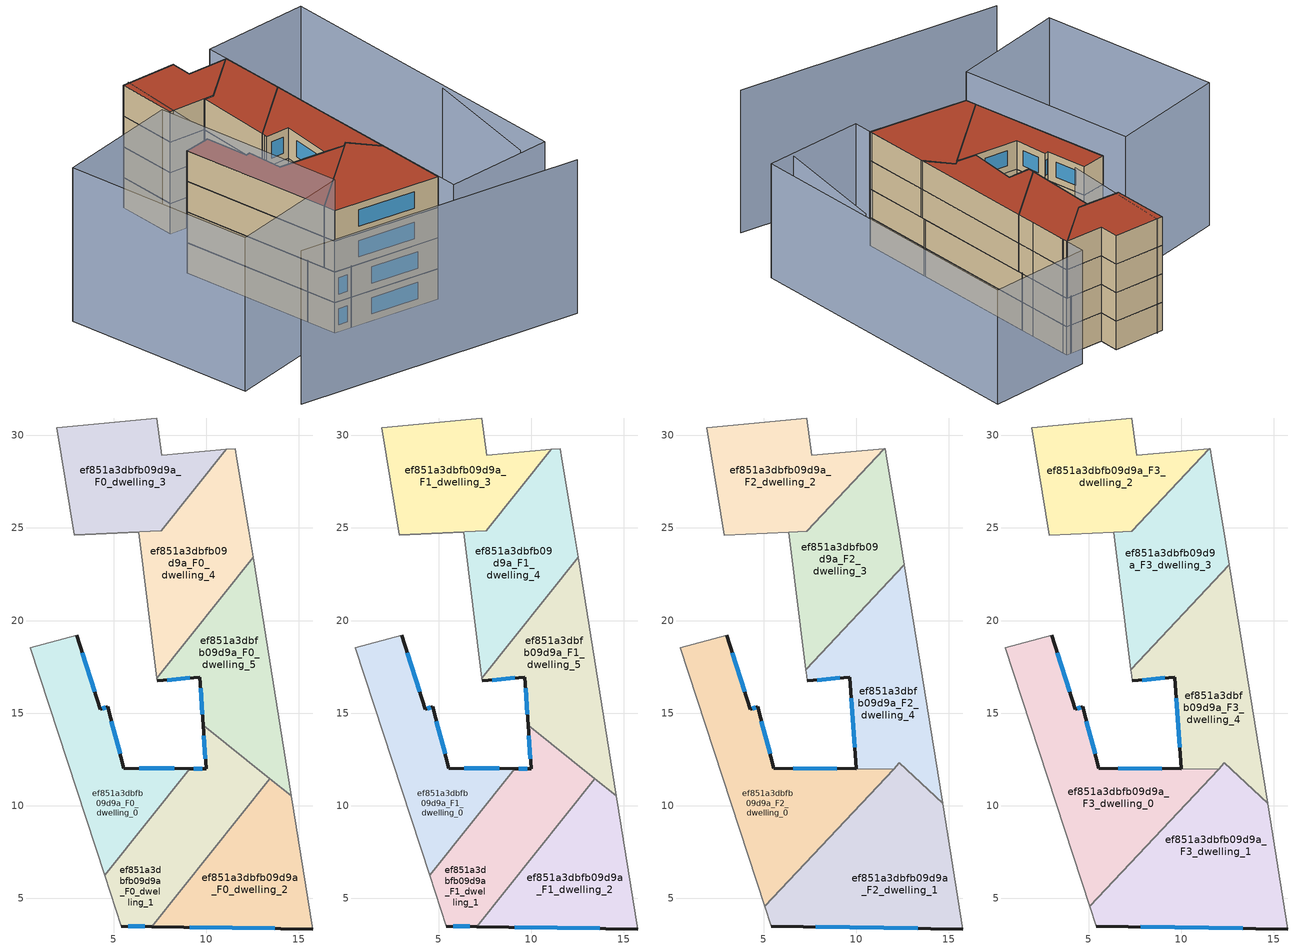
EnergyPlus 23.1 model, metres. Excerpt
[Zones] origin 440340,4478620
ef851a3dbfb09d9a_F0_dwelling_0
 floor ground (EU_floor_Construction): 4.51,6.23 9.11,12 5.55,12.03 4.67,15.33 4.28,15.2 3,19.2 0.5,18.54 z0
 wall outside (EU_wall_Construction): 3,19.2 4.28,15.2 4.67,15.33 5.55,12.03 9.11,12 z0:3
 wall adiabatic (EU_wall_Construction): 4.51,6.23 0.5,18.54 3,19.2 z0:3
 wall to ef851a3dbfb09d9a_F0_dwelling_1 (EU_wall_Construction): 9.11,12 4.51,6.23 z0:3
 window (EU_Window_Construction): 4.88,14.56 5.34,12.8 / 6.38,12.02 8.27,12.01 / 3.3,18.26 3.98,16.14 / 4.37,15.23 4.58,15.3 z0.7:2.3
ef851a3dbfb09d9a_F0_dwelling_1
 floor ground (EU_floor_Construction): 7.07,3.47 13.43,11.46 9.83,14.33 10,11.99 9.11,12 4.51,6.23 5.4,3.49 z0
 wall outside (EU_wall_Construction): 7.07,3.47 5.4,3.49 / 9.11,12 10,11.99 9.83,14.33 z0:3
 wall adiabatic (EU_wall_Construction): 5.4,3.49 4.51,6.23 z0:3
 wall to ef851a3dbfb09d9a_F0_dwelling_2 (EU_wall_Construction): 13.43,11.46 7.07,3.47 z0:3
 wall to ef851a3dbfb09d9a_F0_dwelling_5 (EU_wall_Construction): 9.83,14.33 13.43,11.46 z0:3
 window (EU_Window_Construction): 6.68,3.47 5.79,3.49 / 9.31,12 9.79,12 / 9.96,12.54 9.87,13.78 z0.7:2.3
ef851a3dbfb09d9a_F0_dwelling_2
 floor ground (EU_floor_Construction): 15.74,3.33 14.59,10.54 13.43,11.46 7.07,3.47 z0
 wall outside (EU_wall_Construction): 15.74,3.33 7.07,3.47 z0:3
 wall adiabatic (EU_wall_Construction): 14.59,10.54 15.74,3.33 z0:3
 wall to ef851a3dbfb09d9a_F0_dwelling_5 (EU_wall_Construction): 13.43,11.46 14.59,10.54 z0:3
 window (EU_Window_Construction): 13.71,3.37 9.1,3.44 z0.7:2.3
ef851a3dbfb09d9a_F0_dwelling_3
 floor ground (EU_floor_Construction): 7.58,24.84 11.09,29.24 7.6,28.93 7.32,30.94 1.94,30.41 2.86,24.62 z0
 wall adiabatic (EU_wall_Construction): 7.32,30.94 7.6,28.93 11.09,29.24 7.58,24.84 2.86,24.62 1.94,30.41 7.32,30.94 z0:3
ef851a3dbfb09d9a_F0_dwelling_4
 floor ground (EU_floor_Construction): 7.34,16.89 12.54,23.43 12.3,24.89 11.66,28.73 11.57,29.29 11.09,29.24 7.58,24.84 2.86,24.62 6.36,24.78 z0
 wall adiabatic (EU_wall_Construction): 7.34,16.89 6.36,24.78 2.86,24.62 7.58,24.84 11.09,29.24 11.57,29.29 11.66,28.73 12.3,24.89 12.54,23.43 z0:3
 wall to ef851a3dbfb09d9a_F0_dwelling_5 (EU_wall_Construction): 12.54,23.43 7.33,16.89 z0:3
ef851a3dbfb09d9a_F0_dwelling_5
 floor ground (EU_floor_Construction): 14.59,10.54 12.54,23.43 7.33,16.89 7.35,16.73 9.65,16.95 9.83,14.33 z0
 wall outside (EU_wall_Construction): 9.83,14.33 9.65,16.95 7.35,16.73 z0:3
 wall adiabatic (EU_wall_Construction): 12.54,23.43 14.59,10.54 / 7.35,16.73 7.34,16.89 z0:3
 window (EU_Window_Construction): 9.79,14.94 9.69,16.34 / 9.11,16.9 7.89,16.78 z0.7:2.3
ef851a3dbfb09d9a_F1_dwelling_0
 floor to ef851a3dbfb09d9a_F0_dwelling_0 (EU_floor_Construction): 4.51,6.23 9.11,12 5.55,12.03 4.67,15.33 4.28,15.2 3,19.2 0.5,18.54 z3
 wall outside (EU_wall_Construction): 3,19.2 4.28,15.2 4.67,15.33 5.55,12.03 9.11,12 z3:6
 wall adiabatic (EU_wall_Construction): 4.51,6.23 0.5,18.54 3,19.2 z3:6
 wall to ef851a3dbfb09d9a_F1_dwelling_1 (EU_wall_Construction): 9.11,12 4.51,6.23 z3:6
 window (EU_Window_Construction): 4.88,14.56 5.34,12.8 / 6.38,12.02 8.27,12.01 / 3.3,18.26 3.98,16.14 / 4.37,15.23 4.58,15.3 z3.7:5.3
ef851a3dbfb09d9a_F1_dwelling_1
 floor to ef851a3dbfb09d9a_F0_dwelling_1 (EU_floor_Construction): 7.07,3.47 13.43,11.46 9.83,14.33 10,11.99 9.11,12 4.51,6.23 5.4,3.49 z3
 wall outside (EU_wall_Construction): 7.07,3.47 5.4,3.49 / 9.11,12 10,11.99 9.83,14.33 z3:6
 wall adiabatic (EU_wall_Construction): 5.4,3.49 4.51,6.23 z3:6
 wall to ef851a3dbfb09d9a_F1_dwelling_2 (EU_wall_Construction): 13.43,11.46 7.07,3.47 z3:6
 wall to ef851a3dbfb09d9a_F1_dwelling_5 (EU_wall_Construction): 9.83,14.33 13.43,11.46 z3:6
 window (EU_Window_Construction): 6.68,3.47 5.79,3.49 / 9.31,12 9.79,12 / 9.96,12.54 9.87,13.78 z3.7:5.3
ef851a3dbfb09d9a_F1_dwelling_2
 floor to ef851a3dbfb09d9a_F0_dwelling_2 (EU_floor_Construction): 15.74,3.33 14.59,10.54 13.43,11.46 7.07,3.47 z3
 wall outside (EU_wall_Construction): 15.74,3.33 7.07,3.47 z3:6
 wall adiabatic (EU_wall_Construction): 14.59,10.54 15.74,3.33 z3:6
 wall to ef851a3dbfb09d9a_F1_dwelling_5 (EU_wall_Construction): 13.43,11.46 14.59,10.54 z3:6
 window (EU_Window_Construction): 13.71,3.37 9.1,3.44 z3.7:5.3
ef851a3dbfb09d9a_F1_dwelling_3
 floor to ef851a3dbfb09d9a_F0_dwelling_3 (EU_floor_Construction): 7.58,24.84 11.09,29.24 7.6,28.93 7.32,30.94 1.94,30.41 2.86,24.62 z3
 wall adiabatic (EU_wall_Construction): 7.32,30.94 7.6,28.93 11.09,29.24 7.58,24.84 2.86,24.62 1.94,30.41 7.32,30.94 z3:6
ef851a3dbfb09d9a_F1_dwelling_4
 floor to ef851a3dbfb09d9a_F0_dwelling_4 (EU_floor_Construction): 7.33,16.89 12.54,23.43 12.3,24.89 11.66,28.73 11.57,29.29 11.09,29.24 7.58,24.84 2.86,24.62 6.36,24.78 z3
 wall adiabatic (EU_wall_Construction): 7.34,16.89 6.36,24.78 2.86,24.62 7.58,24.84 11.09,29.24 11.57,29.29 11.66,28.73 12.3,24.89 12.54,23.43 z3:6
 wall to ef851a3dbfb09d9a_F1_dwelling_5 (EU_wall_Construction): 12.54,23.43 7.33,16.89 z3:6
ef851a3dbfb09d9a_F1_dwelling_5
 floor to ef851a3dbfb09d9a_F0_dwelling_5 (EU_floor_Construction): 14.59,10.54 12.54,23.43 7.33,16.89 7.35,16.73 9.65,16.95 9.83,14.33 z3
 wall outside (EU_wall_Construction): 9.83,14.33 9.65,16.95 7.35,16.73 z3:6
 wall adiabatic (EU_wall_Construction): 12.54,23.43 14.59,10.54 / 7.35,16.73 7.34,16.89 z3:6
 window (EU_Window_Construction): 9.79,14.94 9.69,16.34 / 9.11,16.9 7.89,16.78 z3.7:5.3
ef851a3dbfb09d9a_F2_dwelling_0
 floor to ef851a3dbfb09d9a_F1_dwelling_0 (EU_floor_Construction): 4.51,6.23 9.11,12 5.55,12.03 4.67,15.33 4.28,15.2 3,19.2 0.5,18.54 z6
 floor to ef851a3dbfb09d9a_F1_dwelling_1 (EU_floor_Construction): 5.05,4.57 12.01,11.97 9.11,12 4.51,6.23 z6
 wall outside (EU_wall_Construction): 3,19.2 4.28,15.2 4.67,15.33 5.55,12.03 10,11.99 z6:9
 wall adiabatic (EU_wall_Construction): 5.05,4.57 0.5,18.54 3,19.2 z6:9
 wall to ef851a3dbfb09d9a_F2_dwelling_1 (EU_wall_Construction): 12.02,11.97 5.05,4.57 z6:9
 wall to ef851a3dbfb09d9a_F2_dwelling_4 (EU_wall_Construction): 10,11.99 12.02,11.98 z6:9
 window (EU_Window_Construction): 3.3,18.26 3.98,16.14 / 4.37,15.23 4.58,15.3 / 4.88,14.56 5.34,12.8 / 6.59,12.02 8.95,12 z6.7:8.3
ef851a3dbfb09d9a_F2_dwelling_1
 floor to ef851a3dbfb09d9a_F1_dwelling_1 (EU_floor_Construction): 7.07,3.47 13.35,11.36 12.33,12.31 5.05,4.57 5.4,3.49 z6
 floor to ef851a3dbfb09d9a_F1_dwelling_2 (EU_floor_Construction): 15.74,3.33 14.66,10.13 13.35,11.36 7.07,3.47 z6
 wall outside (EU_wall_Construction): 15.74,3.33 5.4,3.49 z6:9
 wall adiabatic (EU_wall_Construction): 5.4,3.49 5.05,4.57 / 14.66,10.13 15.74,3.33 z6:9
 wall to ef851a3dbfb09d9a_F2_dwelling_4 (EU_wall_Construction): 12.33,12.31 14.66,10.13 / 12.02,11.98 12.34,12.31 z6:9
 window (EU_Window_Construction): 13.32,3.37 7.82,3.46 z6.7:8.3
ef851a3dbfb09d9a_F2_dwelling_2
 floor to ef851a3dbfb09d9a_F1_dwelling_3 (EU_floor_Construction): 8.88,26.47 11.09,29.24 7.6,28.93 7.32,30.94 1.94,30.41 2.86,24.62 7.33,24.83 z6
 floor to ef851a3dbfb09d9a_F1_dwelling_4 (EU_floor_Construction): 8.9,26.49 11.52,29.28 11.09,29.24 z6
 wall adiabatic (EU_wall_Construction): 6.35,24.78 2.86,24.62 1.94,30.41 7.32,30.94 7.6,28.93 11.52,29.28 z6:9
 wall to ef851a3dbfb09d9a_F2_dwelling_3 (EU_wall_Construction): 11.52,29.28 7.33,24.82 6.36,24.78 z6:9
ef851a3dbfb09d9a_F2_dwelling_3
 floor to ef851a3dbfb09d9a_F1_dwelling_5 (EU_floor_Construction): 9.94,20.17 12.61,23 12.54,23.43 z6
 floor to ef851a3dbfb09d9a_F1_dwelling_3 (EU_floor_Construction): 7.58,24.84 8.88,26.47 7.33,24.83 z6
 floor to ef851a3dbfb09d9a_F1_dwelling_4 (EU_floor_Construction): 9.94,20.17 12.54,23.43 12.3,24.89 11.66,28.73 11.57,29.29 11.52,29.28 8.9,26.49 7.58,24.84 7.53,24.84 7.33,24.82 6.36,24.78 7.28,17.33 z6
 wall adiabatic (EU_wall_Construction): 7.28,17.33 6.36,24.78 / 11.52,29.28 11.57,29.29 11.66,28.73 12.3,24.89 12.61,23 z6:9
 wall to ef851a3dbfb09d9a_F2_dwelling_4 (EU_wall_Construction): 12.61,23 7.28,17.33 z6:9
ef851a3dbfb09d9a_F2_dwelling_4
 floor to ef851a3dbfb09d9a_F1_dwelling_1 (EU_floor_Construction): 13.4,11.49 9.83,14.33 10,11.99 12.02,11.98 12.33,12.31 z6; 13.35,11.36 13.43,11.46 13.4,11.49 12.33,12.31 z6
 floor to ef851a3dbfb09d9a_F1_dwelling_5 (EU_floor_Construction): 14.59,10.54 12.61,23 9.94,20.17 7.34,16.89 7.35,16.73 9.65,16.95 9.83,14.33 z6
 floor to ef851a3dbfb09d9a_F1_dwelling_2 (EU_floor_Construction): 14.66,10.13 14.59,10.54 13.43,11.46 13.35,11.36 z6
 floor to ef851a3dbfb09d9a_F1_dwelling_4 (EU_floor_Construction): 7.51,17.58 7.32,17.03 7.34,16.89 9.94,20.17 z6; 7.32,17.03 7.51,17.58 7.28,17.33 7.32,17.05 z6
 wall outside (EU_wall_Construction): 10,11.99 9.65,16.95 7.35,16.73 z6:9
 wall adiabatic (EU_wall_Construction): 7.35,16.73 7.32,17.03 7.28,17.33 / 12.61,23 14.66,10.13 z6:9
 window (EU_Window_Construction): 9.92,13.15 9.73,15.79 / 9.11,16.9 7.89,16.78 z6.7:8.3
ef851a3dbfb09d9a_F3_dwelling_0
 floor to ef851a3dbfb09d9a_F2_dwelling_0 (EU_floor_Construction): 5.05,4.57 12.01,11.97 5.55,12.03 4.67,15.33 4.28,15.2 3,19.2 0.5,18.54 z9
 wall outside (EU_wall_Construction): 3,19.2 4.28,15.2 4.67,15.33 5.55,12.03 10,11.99 z9:12
 wall adiabatic (EU_wall_Construction): 5.05,4.57 0.5,18.54 3,19.2 z9:12
 wall to ef851a3dbfb09d9a_F3_dwelling_1 (EU_wall_Construction): 12.02,11.97 5.05,4.57 z9:12
 wall to ef851a3dbfb09d9a_F3_dwelling_4 (EU_wall_Construction): 10,11.99 12.02,11.98 z9:12
 window (EU_Window_Construction): 3.3,18.26 3.98,16.14 / 4.37,15.23 4.58,15.3 / 4.88,14.56 5.34,12.8 / 6.59,12.02 8.95,12 z9.7:11.3
 roof outside (EU_roof_Construction): 12.02,11.97 5.05,4.57 0.5,18.54 3,19.2 4.28,15.2 4.67,15.33 5.55,12.03 z12
ef851a3dbfb09d9a_F3_dwelling_1
 floor to ef851a3dbfb09d9a_F2_dwelling_1 (EU_floor_Construction): 15.74,3.33 14.66,10.13 12.33,12.31 5.05,4.57 5.4,3.49 z9
 wall outside (EU_wall_Construction): 15.74,3.33 5.4,3.49 z9:12
 wall adiabatic (EU_wall_Construction): 5.4,3.49 5.05,4.57 / 14.66,10.13 15.74,3.33 z9:12
 wall to ef851a3dbfb09d9a_F3_dwelling_4 (EU_wall_Construction): 12.33,12.31 14.66,10.13 / 12.02,11.98 12.34,12.31 z9:12
 window (EU_Window_Construction): 13.32,3.37 7.82,3.46 z9.7:11.3
 roof outside (EU_roof_Construction): 14.66,10.13 15.74,3.33 5.4,3.49 5.05,4.57 12.34,12.31 z12
ef851a3dbfb09d9a_F3_dwelling_2
 floor to ef851a3dbfb09d9a_F2_dwelling_2 (EU_floor_Construction): 7.33,24.82 11.52,29.28 7.6,28.93 7.32,30.94 1.94,30.41 2.86,24.62 z9
 wall adiabatic (EU_wall_Construction): 6.35,24.78 2.86,24.62 1.94,30.41 7.32,30.94 7.6,28.93 11.52,29.28 z9:12
 wall to ef851a3dbfb09d9a_F3_dwelling_3 (EU_wall_Construction): 11.52,29.28 7.33,24.82 6.36,24.78 z9:12
 roof outside (EU_roof_Construction): 11.52,29.28 7.33,24.82 2.86,24.62 1.94,30.41 7.32,30.94 7.6,28.93 z12
ef851a3dbfb09d9a_F3_dwelling_3
 floor to ef851a3dbfb09d9a_F2_dwelling_3 (EU_floor_Construction): 7.28,17.33 12.61,23 12.3,24.89 11.66,28.73 11.57,29.29 11.52,29.28 7.33,24.82 6.36,24.78 z9
 wall adiabatic (EU_wall_Construction): 7.28,17.33 6.36,24.78 / 11.52,29.28 11.57,29.29 11.66,28.73 12.3,24.89 12.61,23 z9:12
 wall to ef851a3dbfb09d9a_F3_dwelling_4 (EU_wall_Construction): 12.61,23 7.28,17.33 z9:12
 roof outside (EU_roof_Construction): 11.57,29.29 11.66,28.73 12.3,24.89 12.61,23 7.28,17.33 6.36,24.78 7.33,24.82 11.52,29.28 z12
ef851a3dbfb09d9a_F3_dwelling_4
 floor to ef851a3dbfb09d9a_F2_dwelling_4 (EU_floor_Construction): 14.66,10.13 12.61,23 7.28,17.33 7.32,17.03 7.35,16.73 9.65,16.95 10,11.99 12.02,11.98 12.33,12.31 z9
 wall outside (EU_wall_Construction): 10,11.99 9.65,16.95 7.35,16.73 z9:12
 wall adiabatic (EU_wall_Construction): 7.35,16.73 7.32,17.03 7.28,17.33 / 12.61,23 14.66,10.13 z9:12
 window (EU_Window_Construction): 9.92,13.15 9.73,15.79 / 9.11,16.9 7.89,16.78 z9.7:11.3
 roof outside (EU_roof_Construction): 12.61,23 14.66,10.13 12.34,12.31 12.02,11.98 10,11.99 9.65,16.95 7.35,16.73 7.32,17.03 7.28,17.33 z12
shading: 23.85,3.15 24.06,15.2 / 2.57,30.55 3.75,18.87 / 16.04,1.48 11.24,31.32 / 11.24,31.32 21.52,32.97 / 21.52,32.97 26.32,3.14 / 26.32,3.14 16.04,1.48 z0:12; -3.3,-4.6 24.2,-4.99 / -0.31,21.04 5.4,3.49 / 5.4,3.49 -6.1,-0.25 / -6.1,-0.25 -11.81,17.3 / -11.81,17.3 -0.31,21.04 z0:15
[Building]
EU S2 Campaign: North Axis=0; Terrain=City; Solar Distribution=FullExterior
[Site:Location]
Madrid: Latitude=40.5; Longitude=-3.5; Time Zone=1; Elevation=609
[SizingPeriod:WeatherFileDays]
AnnualSizingPeriod: Begin Month=1; Begin Day of Month=1; End Month=12; End Day of Month=31; Day of Week for Start Day=Monday; Use Weather File Daylight Saving Period=No; Use Weather File Rain and Snow Indicators=No
[MATERIAL]
EU_InternalMass_Material: Roughness=MediumRough; Thickness=0.1; Conductivity=1; Density=1800; Specific Heat=900; Thermal Absorptance=0.9; Solar Absorptance=0.7; Visible Absorptance=0.7
[MATERIAL:NOMASS] Roughness=MediumRough; Thermal Absorptance=0.9; Solar Absorptance=0.7; Visible Absorptance=0.7
Name | Thermal Resistance
EU_wall_NoMass | 0.419739
EU_roof_NoMass | 0.352165
EU_floor_NoMass | 0.608284
[WINDOWMATERIAL:SIMPLEGLAZINGSYSTEM]
EU_Window_SimpleGlazing: UFactor=4.8352; Solar Heat Gain Coefficient=0.85; Visible Transmittance=0.85
[CONSTRUCTION]
EU_wall_Construction: EU_wall_NoMass
EU_roof_Construction: EU_roof_NoMass
EU_floor_Construction: EU_floor_NoMass
EU_InternalMass_Construction: EU_InternalMass_Material
EU_Window_Construction: EU_Window_SimpleGlazing
[ZONE] Type=1; Multiplier=1; Ceiling Height=autocalculate; Floor Area=autocalculate; Part of Total Floor Area=Yes
Name | Volume
ef851a3dbfb09d9a_F0_dwelling_0 | 115.039
ef851a3dbfb09d9a_F1_dwelling_0 | 115.038
ef851a3dbfb09d9a_F2_dwelling_0 | 163.837
ef851a3dbfb09d9a_F3_dwelling_0 | 163.785
ef851a3dbfb09d9a_F0_dwelling_1; ef851a3dbfb09d9a_F1_dwelling_1 | 117.574
ef851a3dbfb09d9a_F2_dwelling_1 | 174.407
ef851a3dbfb09d9a_F3_dwelling_1 | 174.412
ef851a3dbfb09d9a_F0_dwelling_2; ef851a3dbfb09d9a_F1_dwelling_2 | 116.319
ef851a3dbfb09d9a_F2_dwelling_2 | 114.987
ef851a3dbfb09d9a_F3_dwelling_2 | 115.044
ef851a3dbfb09d9a_F0_dwelling_3; ef851a3dbfb09d9a_F1_dwelling_3 | 113.882
ef851a3dbfb09d9a_F2_dwelling_3 | 117.561
ef851a3dbfb09d9a_F3_dwelling_3 | 117.577
ef851a3dbfb09d9a_F0_dwelling_4 | 118.6875
ef851a3dbfb09d9a_F1_dwelling_4 | 118.724
ef851a3dbfb09d9a_F2_dwelling_4 | 126.994
ef851a3dbfb09d9a_F3_dwelling_4 | 127.006
ef851a3dbfb09d9a_F0_dwelling_5; ef851a3dbfb09d9a_F1_dwelling_5 | 116.309
[INTERNALMASS] Construction=EU_InternalMass_Construction
Name | Zone or ZoneList | Surface Area
ef851a3dbfb09d9a_F0_dwelling_0_EU_InternalMass | ef851a3dbfb09d9a_F0_dwelling_0 | 38.3462
ef851a3dbfb09d9a_F0_dwelling_1_EU_InternalMass | ef851a3dbfb09d9a_F0_dwelling_1 | 39.1926
ef851a3dbfb09d9a_F0_dwelling_2_EU_InternalMass | ef851a3dbfb09d9a_F0_dwelling_2 | 38.7734
ef851a3dbfb09d9a_F0_dwelling_3_EU_InternalMass | ef851a3dbfb09d9a_F0_dwelling_3 | 37.9692
ef851a3dbfb09d9a_F0_dwelling_4_EU_InternalMass | ef851a3dbfb09d9a_F0_dwelling_4 | 39.575
ef851a3dbfb09d9a_F0_dwelling_5_EU_InternalMass | ef851a3dbfb09d9a_F0_dwelling_5 | 38.7696
ef851a3dbfb09d9a_F1_dwelling_0_EU_InternalMass | ef851a3dbfb09d9a_F1_dwelling_0 | 38.3462
ef851a3dbfb09d9a_F1_dwelling_1_EU_InternalMass | ef851a3dbfb09d9a_F1_dwelling_1 | 39.1926
ef851a3dbfb09d9a_F1_dwelling_2_EU_InternalMass | ef851a3dbfb09d9a_F1_dwelling_2 | 38.7734
ef851a3dbfb09d9a_F1_dwelling_3_EU_InternalMass | ef851a3dbfb09d9a_F1_dwelling_3 | 37.9692
ef851a3dbfb09d9a_F1_dwelling_4_EU_InternalMass | ef851a3dbfb09d9a_F1_dwelling_4 | 39.575
ef851a3dbfb09d9a_F1_dwelling_5_EU_InternalMass | ef851a3dbfb09d9a_F1_dwelling_5 | 38.7696
ef851a3dbfb09d9a_F2_dwelling_0_EU_InternalMass | ef851a3dbfb09d9a_F2_dwelling_0 | 54.6115
ef851a3dbfb09d9a_F2_dwelling_1_EU_InternalMass | ef851a3dbfb09d9a_F2_dwelling_1 | 58.1376
ef851a3dbfb09d9a_F2_dwelling_2_EU_InternalMass | ef851a3dbfb09d9a_F2_dwelling_2 | 38.3463
ef851a3dbfb09d9a_F2_dwelling_3_EU_InternalMass | ef851a3dbfb09d9a_F2_dwelling_3 | 39.1912
ef851a3dbfb09d9a_F2_dwelling_4_EU_InternalMass | ef851a3dbfb09d9a_F2_dwelling_4 | 42.3339
ef851a3dbfb09d9a_F3_dwelling_0_EU_InternalMass | ef851a3dbfb09d9a_F3_dwelling_0 | 54.6115
ef851a3dbfb09d9a_F3_dwelling_1_EU_InternalMass | ef851a3dbfb09d9a_F3_dwelling_1 | 58.1376
ef851a3dbfb09d9a_F3_dwelling_2_EU_InternalMass | ef851a3dbfb09d9a_F3_dwelling_2 | 38.3463
ef851a3dbfb09d9a_F3_dwelling_3_EU_InternalMass | ef851a3dbfb09d9a_F3_dwelling_3 | 39.1912
ef851a3dbfb09d9a_F3_dwelling_4_EU_InternalMass | ef851a3dbfb09d9a_F3_dwelling_4 | 42.3339
[OTHEREQUIPMENT] Fuel Type=Electricity; Design Level Calculation Method=Watts/Area; Power per Zone Floor Area=1; Fraction Latent=0; Fraction Radiant=0; Fraction Lost=0; Carbon Dioxide Generation Rate=0; EndUse Subcategory=EU_Step8_InternalGains
Name | Zone or ZoneList or Space or SpaceList | Schedule
EU_Step8_InternalGain_ef851a3dbfb09d9a_F0_dwelling_0_f000 | ef851a3dbfb09d9a_F0_dwelling_0 | EU_Step8_GainSchedule_ef851a3dbfb09d9a_F0_dwelling_0_f000
EU_Step8_InternalGain_ef851a3dbfb09d9a_F0_dwelling_1_f000 | ef851a3dbfb09d9a_F0_dwelling_1 | EU_Step8_GainSchedule_ef851a3dbfb09d9a_F0_dwelling_1_f000
EU_Step8_InternalGain_ef851a3dbfb09d9a_F0_dwelling_2_f000 | ef851a3dbfb09d9a_F0_dwelling_2 | EU_Step8_GainSchedule_ef851a3dbfb09d9a_F0_dwelling_2_f000
EU_Step8_InternalGain_ef851a3dbfb09d9a_F0_dwelling_3_f000 | ef851a3dbfb09d9a_F0_dwelling_3 | EU_Step8_GainSchedule_ef851a3dbfb09d9a_F0_dwelling_3_f000
EU_Step8_InternalGain_ef851a3dbfb09d9a_F0_dwelling_4_f000 | ef851a3dbfb09d9a_F0_dwelling_4 | EU_Step8_GainSchedule_ef851a3dbfb09d9a_F0_dwelling_4_f000
EU_Step8_InternalGain_ef851a3dbfb09d9a_F0_dwelling_5_f000 | ef851a3dbfb09d9a_F0_dwelling_5 | EU_Step8_GainSchedule_ef851a3dbfb09d9a_F0_dwelling_5_f000
EU_Step8_InternalGain_ef851a3dbfb09d9a_F1_dwelling_0_f000 | ef851a3dbfb09d9a_F1_dwelling_0 | EU_Step8_GainSchedule_ef851a3dbfb09d9a_F1_dwelling_0_f000
EU_Step8_InternalGain_ef851a3dbfb09d9a_F1_dwelling_1_f000 | ef851a3dbfb09d9a_F1_dwelling_1 | EU_Step8_GainSchedule_ef851a3dbfb09d9a_F1_dwelling_1_f000
EU_Step8_InternalGain_ef851a3dbfb09d9a_F1_dwelling_2_f000 | ef851a3dbfb09d9a_F1_dwelling_2 | EU_Step8_GainSchedule_ef851a3dbfb09d9a_F1_dwelling_2_f000
EU_Step8_InternalGain_ef851a3dbfb09d9a_F1_dwelling_3_f000 | ef851a3dbfb09d9a_F1_dwelling_3 | EU_Step8_GainSchedule_ef851a3dbfb09d9a_F1_dwelling_3_f000
EU_Step8_InternalGain_ef851a3dbfb09d9a_F1_dwelling_4_f000 | ef851a3dbfb09d9a_F1_dwelling_4 | EU_Step8_GainSchedule_ef851a3dbfb09d9a_F1_dwelling_4_f000
EU_Step8_InternalGain_ef851a3dbfb09d9a_F1_dwelling_5_f000 | ef851a3dbfb09d9a_F1_dwelling_5 | EU_Step8_GainSchedule_ef851a3dbfb09d9a_F1_dwelling_5_f000
EU_Step8_InternalGain_ef851a3dbfb09d9a_F2_dwelling_0_f000 | ef851a3dbfb09d9a_F2_dwelling_0 | EU_Step8_GainSchedule_ef851a3dbfb09d9a_F2_dwelling_0_f000
EU_Step8_InternalGain_ef851a3dbfb09d9a_F2_dwelling_1_f000 | ef851a3dbfb09d9a_F2_dwelling_1 | EU_Step8_GainSchedule_ef851a3dbfb09d9a_F2_dwelling_1_f000
EU_Step8_InternalGain_ef851a3dbfb09d9a_F2_dwelling_2_f000 | ef851a3dbfb09d9a_F2_dwelling_2 | EU_Step8_GainSchedule_ef851a3dbfb09d9a_F2_dwelling_2_f000
EU_Step8_InternalGain_ef851a3dbfb09d9a_F2_dwelling_3_f000 | ef851a3dbfb09d9a_F2_dwelling_3 | EU_Step8_GainSchedule_ef851a3dbfb09d9a_F2_dwelling_3_f000
EU_Step8_InternalGain_ef851a3dbfb09d9a_F2_dwelling_4_f000 | ef851a3dbfb09d9a_F2_dwelling_4 | EU_Step8_GainSchedule_ef851a3dbfb09d9a_F2_dwelling_4_f000
EU_Step8_InternalGain_ef851a3dbfb09d9a_F3_dwelling_0_f000 | ef851a3dbfb09d9a_F3_dwelling_0 | EU_Step8_GainSchedule_ef851a3dbfb09d9a_F3_dwelling_0_f000
EU_Step8_InternalGain_ef851a3dbfb09d9a_F3_dwelling_1_f000 | ef851a3dbfb09d9a_F3_dwelling_1 | EU_Step8_GainSchedule_ef851a3dbfb09d9a_F3_dwelling_1_f000
EU_Step8_InternalGain_ef851a3dbfb09d9a_F3_dwelling_2_f000 | ef851a3dbfb09d9a_F3_dwelling_2 | EU_Step8_GainSchedule_ef851a3dbfb09d9a_F3_dwelling_2_f000
EU_Step8_InternalGain_ef851a3dbfb09d9a_F3_dwelling_3_f000 | ef851a3dbfb09d9a_F3_dwelling_3 | EU_Step8_GainSchedule_ef851a3dbfb09d9a_F3_dwelling_3_f000
EU_Step8_InternalGain_ef851a3dbfb09d9a_F3_dwelling_4_f000 | ef851a3dbfb09d9a_F3_dwelling_4 | EU_Step8_GainSchedule_ef851a3dbfb09d9a_F3_dwelling_4_f000
[ZONEVENTILATION:DESIGNFLOWRATE] Schedule=EU_AlwaysOn; Design Flow Rate Calculation Method=AirChanges/Hour; Air Changes per Hour=0.703302; Ventilation Type=Natural; Fan Pressure Rise=0; Fan Total Efficiency=1; Constant Term Coefficient=1; Temperature Term Coefficient=0; Velocity Term Coefficient=0; Velocity Squared Term Coefficient=0; Minimum Indoor Temperature=-100; Maximum Indoor Temperature=100; Delta Temperature=-100; Minimum Outdoor Temperature=-100; Maximum Outdoor Temperature=100; Maximum Wind Speed=40
Name | Zone or ZoneList or Space or SpaceList
EU_ConstantAir_ef851a3dbfb09d9a_F0_dwelling_0 | ef851a3dbfb09d9a_F0_dwelling_0
EU_ConstantAir_ef851a3dbfb09d9a_F0_dwelling_1 | ef851a3dbfb09d9a_F0_dwelling_1
EU_ConstantAir_ef851a3dbfb09d9a_F0_dwelling_2 | ef851a3dbfb09d9a_F0_dwelling_2
EU_ConstantAir_ef851a3dbfb09d9a_F0_dwelling_3 | ef851a3dbfb09d9a_F0_dwelling_3
EU_ConstantAir_ef851a3dbfb09d9a_F0_dwelling_4 | ef851a3dbfb09d9a_F0_dwelling_4
EU_ConstantAir_ef851a3dbfb09d9a_F0_dwelling_5 | ef851a3dbfb09d9a_F0_dwelling_5
EU_ConstantAir_ef851a3dbfb09d9a_F1_dwelling_0 | ef851a3dbfb09d9a_F1_dwelling_0
EU_ConstantAir_ef851a3dbfb09d9a_F1_dwelling_1 | ef851a3dbfb09d9a_F1_dwelling_1
EU_ConstantAir_ef851a3dbfb09d9a_F1_dwelling_2 | ef851a3dbfb09d9a_F1_dwelling_2
EU_ConstantAir_ef851a3dbfb09d9a_F1_dwelling_3 | ef851a3dbfb09d9a_F1_dwelling_3
EU_ConstantAir_ef851a3dbfb09d9a_F1_dwelling_4 | ef851a3dbfb09d9a_F1_dwelling_4
EU_ConstantAir_ef851a3dbfb09d9a_F1_dwelling_5 | ef851a3dbfb09d9a_F1_dwelling_5
EU_ConstantAir_ef851a3dbfb09d9a_F2_dwelling_0 | ef851a3dbfb09d9a_F2_dwelling_0
EU_ConstantAir_ef851a3dbfb09d9a_F2_dwelling_1 | ef851a3dbfb09d9a_F2_dwelling_1
EU_ConstantAir_ef851a3dbfb09d9a_F2_dwelling_2 | ef851a3dbfb09d9a_F2_dwelling_2
EU_ConstantAir_ef851a3dbfb09d9a_F2_dwelling_3 | ef851a3dbfb09d9a_F2_dwelling_3
EU_ConstantAir_ef851a3dbfb09d9a_F2_dwelling_4 | ef851a3dbfb09d9a_F2_dwelling_4
EU_ConstantAir_ef851a3dbfb09d9a_F3_dwelling_0 | ef851a3dbfb09d9a_F3_dwelling_0
EU_ConstantAir_ef851a3dbfb09d9a_F3_dwelling_1 | ef851a3dbfb09d9a_F3_dwelling_1
EU_ConstantAir_ef851a3dbfb09d9a_F3_dwelling_2 | ef851a3dbfb09d9a_F3_dwelling_2
EU_ConstantAir_ef851a3dbfb09d9a_F3_dwelling_3 | ef851a3dbfb09d9a_F3_dwelling_3
EU_ConstantAir_ef851a3dbfb09d9a_F3_dwelling_4 | ef851a3dbfb09d9a_F3_dwelling_4
[HVACTEMPLATE:THERMOSTAT] Constant Heating Setpoint=20; Constant Cooling Setpoint=50
EU_HeatOnly_ef851a3dbfb09d9a_F0_dwelling_0; EU_HeatOnly_ef851a3dbfb09d9a_F0_dwelling_1; EU_HeatOnly_ef851a3dbfb09d9a_F0_dwelling_2; EU_HeatOnly_ef851a3dbfb09d9a_F0_dwelling_3; EU_HeatOnly_ef851a3dbfb09d9a_F0_dwelling_4; EU_HeatOnly_ef851a3dbfb09d9a_F0_dwelling_5; EU_HeatOnly_ef851a3dbfb09d9a_F1_dwelling_0; EU_HeatOnly_ef851a3dbfb09d9a_F1_dwelling_1; EU_HeatOnly_ef851a3dbfb09d9a_F1_dwelling_2; EU_HeatOnly_ef851a3dbfb09d9a_F1_dwelling_3; EU_HeatOnly_ef851a3dbfb09d9a_F1_dwelling_4; EU_HeatOnly_ef851a3dbfb09d9a_F1_dwelling_5; EU_HeatOnly_ef851a3dbfb09d9a_F2_dwelling_0; EU_HeatOnly_ef851a3dbfb09d9a_F2_dwelling_1; EU_HeatOnly_ef851a3dbfb09d9a_F2_dwelling_2; EU_HeatOnly_ef851a3dbfb09d9a_F2_dwelling_3; EU_HeatOnly_ef851a3dbfb09d9a_F2_dwelling_4; EU_HeatOnly_ef851a3dbfb09d9a_F3_dwelling_0; EU_HeatOnly_ef851a3dbfb09d9a_F3_dwelling_1; EU_HeatOnly_ef851a3dbfb09d9a_F3_dwelling_2; EU_HeatOnly_ef851a3dbfb09d9a_F3_dwelling_3; EU_HeatOnly_ef851a3dbfb09d9a_F3_dwelling_4
[HVACTEMPLATE:ZONE:IDEALLOADSAIRSYSTEM] System Availability Schedule=EU_AlwaysOn; Maximum Heating Supply Air Temperature=50; Minimum Cooling Supply Air Temperature=13; Maximum Heating Supply Air Humidity Ratio=0.0156; Minimum Cooling Supply Air Humidity Ratio=0.0077; Heating Limit=NoLimit; Cooling Limit=NoLimit; Heating Availability Schedule=EU_AlwaysOn; Cooling Availability Schedule=EU_CoolingOff; Dehumidification Control Type=ConstantSensibleHeatRatio; Cooling Sensible Heat Ratio=0.7; Dehumidification Setpoint=60; Humidification Control Type=None; Humidification Setpoint=30; Outdoor Air Method=None; Outdoor Air Flow Rate per Person=0.00944; Outdoor Air Flow Rate per Zone Floor Area=0; Outdoor Air Flow Rate per Zone=0; Demand Controlled Ventilation Type=None; Outdoor Air Economizer Type=NoEconomizer; Heat Recovery Type=None; Sensible Heat Recovery Effectiveness=0.7; Latent Heat Recovery Effectiveness=0.65
Name | Template Thermostat
ef851a3dbfb09d9a_F0_dwelling_0 | EU_HeatOnly_ef851a3dbfb09d9a_F0_dwelling_0
ef851a3dbfb09d9a_F0_dwelling_1 | EU_HeatOnly_ef851a3dbfb09d9a_F0_dwelling_1
ef851a3dbfb09d9a_F0_dwelling_2 | EU_HeatOnly_ef851a3dbfb09d9a_F0_dwelling_2
ef851a3dbfb09d9a_F0_dwelling_3 | EU_HeatOnly_ef851a3dbfb09d9a_F0_dwelling_3
ef851a3dbfb09d9a_F0_dwelling_4 | EU_HeatOnly_ef851a3dbfb09d9a_F0_dwelling_4
ef851a3dbfb09d9a_F0_dwelling_5 | EU_HeatOnly_ef851a3dbfb09d9a_F0_dwelling_5
ef851a3dbfb09d9a_F1_dwelling_0 | EU_HeatOnly_ef851a3dbfb09d9a_F1_dwelling_0
ef851a3dbfb09d9a_F1_dwelling_1 | EU_HeatOnly_ef851a3dbfb09d9a_F1_dwelling_1
ef851a3dbfb09d9a_F1_dwelling_2 | EU_HeatOnly_ef851a3dbfb09d9a_F1_dwelling_2
ef851a3dbfb09d9a_F1_dwelling_3 | EU_HeatOnly_ef851a3dbfb09d9a_F1_dwelling_3
ef851a3dbfb09d9a_F1_dwelling_4 | EU_HeatOnly_ef851a3dbfb09d9a_F1_dwelling_4
ef851a3dbfb09d9a_F1_dwelling_5 | EU_HeatOnly_ef851a3dbfb09d9a_F1_dwelling_5
ef851a3dbfb09d9a_F2_dwelling_0 | EU_HeatOnly_ef851a3dbfb09d9a_F2_dwelling_0
ef851a3dbfb09d9a_F2_dwelling_1 | EU_HeatOnly_ef851a3dbfb09d9a_F2_dwelling_1
ef851a3dbfb09d9a_F2_dwelling_2 | EU_HeatOnly_ef851a3dbfb09d9a_F2_dwelling_2
ef851a3dbfb09d9a_F2_dwelling_3 | EU_HeatOnly_ef851a3dbfb09d9a_F2_dwelling_3
ef851a3dbfb09d9a_F2_dwelling_4 | EU_HeatOnly_ef851a3dbfb09d9a_F2_dwelling_4
ef851a3dbfb09d9a_F3_dwelling_0 | EU_HeatOnly_ef851a3dbfb09d9a_F3_dwelling_0
ef851a3dbfb09d9a_F3_dwelling_1 | EU_HeatOnly_ef851a3dbfb09d9a_F3_dwelling_1
ef851a3dbfb09d9a_F3_dwelling_2 | EU_HeatOnly_ef851a3dbfb09d9a_F3_dwelling_2
ef851a3dbfb09d9a_F3_dwelling_3 | EU_HeatOnly_ef851a3dbfb09d9a_F3_dwelling_3
ef851a3dbfb09d9a_F3_dwelling_4 | EU_HeatOnly_ef851a3dbfb09d9a_F3_dwelling_4
[SIZING:ZONE] Zone Cooling Design Supply Air Temperature Input Method=SupplyAirTemperature; Zone Cooling Design Supply Air Temperature=13; Zone Heating Design Supply Air Temperature Input Method=SupplyAirTemperature; Zone Heating Design Supply Air Temperature=50; Zone Cooling Design Supply Air Humidity Ratio=0.008; Zone Heating Design Supply Air Humidity Ratio=0.008; Cooling Design Air Flow Method=DesignDay; Cooling Design Air Flow Rate=0; Cooling Minimum Air Flow per Zone Floor Area=0.000762; Cooling Minimum Air Flow=0; Cooling Minimum Air Flow Fraction=0.2; Heating Design Air Flow Method=DesignDay; Heating Design Air Flow Rate=0; Heating Maximum Air Flow per Zone Floor Area=0.002032; Heating Maximum Air Flow=0.141576; Heating Maximum Air Flow Fraction=0.3; Account for Dedicated Outdoor Air System=No; Dedicated Outdoor Air System Control Strategy=NeutralSupplyAir; Dedicated Outdoor Air Low Setpoint Temperature for Design=autosize; Dedicated Outdoor Air High Setpoint Temperature for Design=autosize; Zone Load Sizing Method=Sensible Load Only No Latent Load; Zone Latent Cooling Design Supply Air Humidity Ratio Input Method=HumidityRatioDifference; Zone Cooling Design Supply Air Humidity Ratio Difference=0.005; Zone Latent Heating Design Supply Air Humidity Ratio Input Method=HumidityRatioDifference; Zone Humidification Design Supply Air Humidity Ratio Difference=0.005
ef851a3dbfb09d9a_F0_dwelling_0; ef851a3dbfb09d9a_F0_dwelling_1; ef851a3dbfb09d9a_F0_dwelling_2; ef851a3dbfb09d9a_F0_dwelling_3; ef851a3dbfb09d9a_F0_dwelling_4; ef851a3dbfb09d9a_F0_dwelling_5; ef851a3dbfb09d9a_F1_dwelling_0; ef851a3dbfb09d9a_F1_dwelling_1; ef851a3dbfb09d9a_F1_dwelling_2; ef851a3dbfb09d9a_F1_dwelling_3; ef851a3dbfb09d9a_F1_dwelling_4; ef851a3dbfb09d9a_F1_dwelling_5; ef851a3dbfb09d9a_F2_dwelling_0; ef851a3dbfb09d9a_F2_dwelling_1; ef851a3dbfb09d9a_F2_dwelling_2; ef851a3dbfb09d9a_F2_dwelling_3; ef851a3dbfb09d9a_F2_dwelling_4; ef851a3dbfb09d9a_F3_dwelling_0; ef851a3dbfb09d9a_F3_dwelling_1; ef851a3dbfb09d9a_F3_dwelling_2; ef851a3dbfb09d9a_F3_dwelling_3; ef851a3dbfb09d9a_F3_dwelling_4
[SCHEDULE:CONSTANT]
Name | Hourly Value
EU_AlwaysOn | 1
EU_CoolingOff | 0
[SCHEDULE:FILE] Column Number=1; Rows to Skip at Top=0; Number of Hours of Data=8760; Column Separator=Comma; Interpolate to Timestep=No; Minutes per Item=60; Adjust Schedule for Daylight Savings=Yes
Name | File
EU_Step8_GainSchedule_ef851a3dbfb09d9a_F0_dwelling_0_f000 | ../../schedules/ef851a3dbfb09d9a/ef851a3dbfb09d9a_F0_dwelling_0_f000_gain.csv
EU_Step8_GainSchedule_ef851a3dbfb09d9a_F0_dwelling_1_f000 | ../../schedules/ef851a3dbfb09d9a/ef851a3dbfb09d9a_F0_dwelling_1_f000_gain.csv
EU_Step8_GainSchedule_ef851a3dbfb09d9a_F0_dwelling_2_f000 | ../../schedules/ef851a3dbfb09d9a/ef851a3dbfb09d9a_F0_dwelling_2_f000_gain.csv
EU_Step8_GainSchedule_ef851a3dbfb09d9a_F0_dwelling_3_f000 | ../../schedules/ef851a3dbfb09d9a/ef851a3dbfb09d9a_F0_dwelling_3_f000_gain.csv
EU_Step8_GainSchedule_ef851a3dbfb09d9a_F0_dwelling_4_f000 | ../../schedules/ef851a3dbfb09d9a/ef851a3dbfb09d9a_F0_dwelling_4_f000_gain.csv
EU_Step8_GainSchedule_ef851a3dbfb09d9a_F0_dwelling_5_f000 | ../../schedules/ef851a3dbfb09d9a/ef851a3dbfb09d9a_F0_dwelling_5_f000_gain.csv
EU_Step8_GainSchedule_ef851a3dbfb09d9a_F1_dwelling_0_f000 | ../../schedules/ef851a3dbfb09d9a/ef851a3dbfb09d9a_F1_dwelling_0_f000_gain.csv
EU_Step8_GainSchedule_ef851a3dbfb09d9a_F1_dwelling_1_f000 | ../../schedules/ef851a3dbfb09d9a/ef851a3dbfb09d9a_F1_dwelling_1_f000_gain.csv
EU_Step8_GainSchedule_ef851a3dbfb09d9a_F1_dwelling_2_f000 | ../../schedules/ef851a3dbfb09d9a/ef851a3dbfb09d9a_F1_dwelling_2_f000_gain.csv
EU_Step8_GainSchedule_ef851a3dbfb09d9a_F1_dwelling_3_f000 | ../../schedules/ef851a3dbfb09d9a/ef851a3dbfb09d9a_F1_dwelling_3_f000_gain.csv
EU_Step8_GainSchedule_ef851a3dbfb09d9a_F1_dwelling_4_f000 | ../../schedules/ef851a3dbfb09d9a/ef851a3dbfb09d9a_F1_dwelling_4_f000_gain.csv
EU_Step8_GainSchedule_ef851a3dbfb09d9a_F1_dwelling_5_f000 | ../../schedules/ef851a3dbfb09d9a/ef851a3dbfb09d9a_F1_dwelling_5_f000_gain.csv
EU_Step8_GainSchedule_ef851a3dbfb09d9a_F2_dwelling_0_f000 | ../../schedules/ef851a3dbfb09d9a/ef851a3dbfb09d9a_F2_dwelling_0_f000_gain.csv
EU_Step8_GainSchedule_ef851a3dbfb09d9a_F2_dwelling_1_f000 | ../../schedules/ef851a3dbfb09d9a/ef851a3dbfb09d9a_F2_dwelling_1_f000_gain.csv
EU_Step8_GainSchedule_ef851a3dbfb09d9a_F2_dwelling_2_f000 | ../../schedules/ef851a3dbfb09d9a/ef851a3dbfb09d9a_F2_dwelling_2_f000_gain.csv
EU_Step8_GainSchedule_ef851a3dbfb09d9a_F2_dwelling_3_f000 | ../../schedules/ef851a3dbfb09d9a/ef851a3dbfb09d9a_F2_dwelling_3_f000_gain.csv
EU_Step8_GainSchedule_ef851a3dbfb09d9a_F2_dwelling_4_f000 | ../../schedules/ef851a3dbfb09d9a/ef851a3dbfb09d9a_F2_dwelling_4_f000_gain.csv
EU_Step8_GainSchedule_ef851a3dbfb09d9a_F3_dwelling_0_f000 | ../../schedules/ef851a3dbfb09d9a/ef851a3dbfb09d9a_F3_dwelling_0_f000_gain.csv
EU_Step8_GainSchedule_ef851a3dbfb09d9a_F3_dwelling_1_f000 | ../../schedules/ef851a3dbfb09d9a/ef851a3dbfb09d9a_F3_dwelling_1_f000_gain.csv
EU_Step8_GainSchedule_ef851a3dbfb09d9a_F3_dwelling_2_f000 | ../../schedules/ef851a3dbfb09d9a/ef851a3dbfb09d9a_F3_dwelling_2_f000_gain.csv
EU_Step8_GainSchedule_ef851a3dbfb09d9a_F3_dwelling_3_f000 | ../../schedules/ef851a3dbfb09d9a/ef851a3dbfb09d9a_F3_dwelling_3_f000_gain.csv
EU_Step8_GainSchedule_ef851a3dbfb09d9a_F3_dwelling_4_f000 | ../../schedules/ef851a3dbfb09d9a/ef851a3dbfb09d9a_F3_dwelling_4_f000_gain.csv
